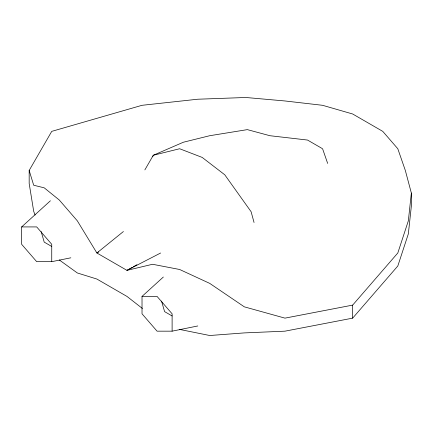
<?xml version="1.0" encoding="UTF-8"?>
<svg xmlns="http://www.w3.org/2000/svg" width="433" height="433" viewBox="0 0 433 433"><rect width="100%" height="100%" fill="white"/><g stroke="black" fill="none" stroke-linecap="round" stroke-linejoin="round"><path stroke-width="0.65" d="M411.35 193.048L408.341 220.841L397.808 252.986L352.668 305.108L284.963 318.136L244.336 306.845L209.729 283.388L179.635 269.488L152.551 264.276L126.972 270.36L96.884 252.986L77.323 220.841L59.267 199.992L44.22 187.83L33.687 185.227L29.173 170.461L51.743 131.367L142.019 105.306L197.692 99.227L245.841 97.49L284.963 100.965L322.574 105.306L352.668 113.993L382.761 131.367L397.808 148.741L405.331 170.461L411.35 193.048L411.35 206.076L408.341 233.874L397.808 266.014L352.668 318.136L284.963 331.169L244.336 332.907L209.729 335.51L179.635 329.432M152.817 156.486L153.304 155.258L183.397 142.224L209.729 135.713L247.346 129.629L269.916 135.713L307.533 140.054L322.136 148.487M144.855 169.898L153.304 155.258L179.635 148.741L202.206 157.428L224.776 174.802L251.108 211.721L254.052 222.492M70.833 257.808L51.743 261.673L36.697 261.673L21.65 244.299L21.65 226.924L50.407 200.777M197.784 325.968L172.112 331.169L157.065 331.169L142.019 313.795L142.019 296.421L163.344 277.033M123.421 231.525L96.884 252.986L98.637 251.995M132.249 267.377L126.972 270.36L160.621 253.007M133.424 266.712L136.942 264.725M21.65 226.924L36.697 226.924L51.743 244.299L51.743 261.673M142.019 296.421L157.065 296.421L172.112 313.795L172.112 331.169M51.743 246.469L44.22 242.128L41.173 231.579M172.112 315.966L164.589 311.619L161.547 301.076M59.267 259.935L77.323 272.963L96.884 279.047L126.972 296.421L142.43 308.491M35.062 215.028L33.687 211.288L29.173 183.489L29.173 170.461M322.574 148.741L327.667 163.43M352.668 305.108L352.668 318.136"/></g></svg>
